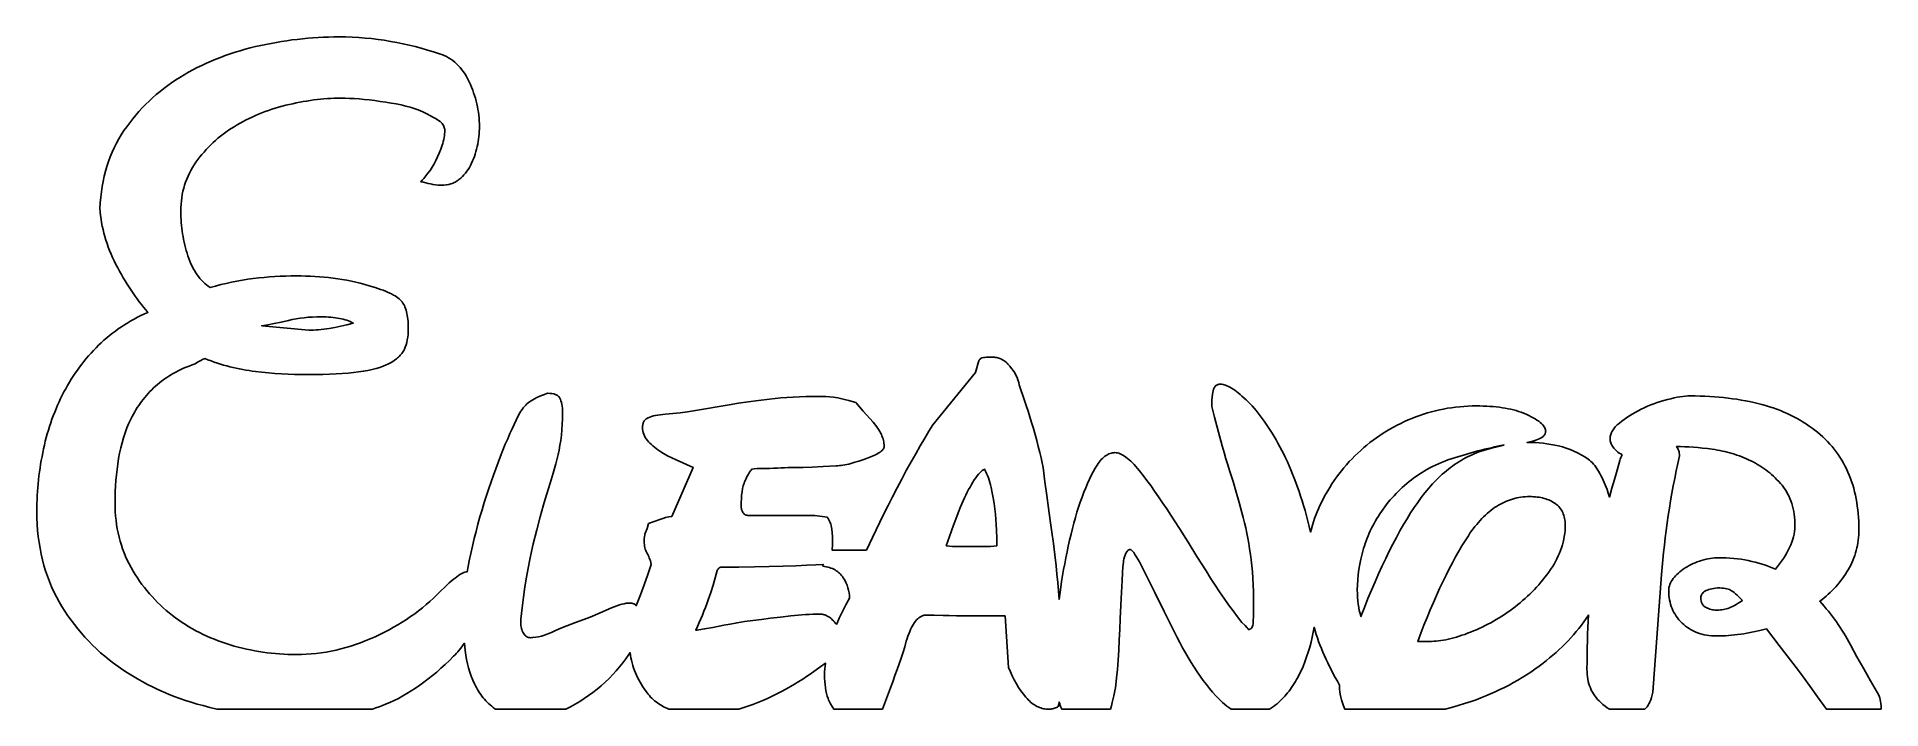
# Model space of a CAD drawing. Extents: x 1 to 276, y 12 to 112.
import ezdxf

# ---------------------------------------------------------------- set-up
doc = ezdxf.new("R2010")
doc.units = 0
doc.layers.add('CAMADA_1', color=18, linetype='CONTINUOUS')

msp = doc.modelspace()

# ---------------------------------------------------------------- linework, layer by layer
at = {"layer": 'CAMADA_1'}
for points in [[(27.96, 11.65), (26.93, 11.9), (25.9, 12.17), (25.01, 12.41), (24.13, 12.68), (23.27, 12.96), (22.42, 13.25), (21.58, 13.56), (20.76, 13.89), (19.95, 14.23), (19.15, 14.59), (18.36, 14.96), (17.59, 15.35), (16.83, 15.75), (16.09, 16.17), (15.35, 16.6), (14.63, 17.06), (13.92, 17.52), (13.23, 18), (12.55, 18.5), (11.89, 19.01), (11.24, 19.53), (10.61, 20.07), (10, 20.63), (9.41, 21.2), (8.83, 21.78), (8.27, 22.38), (7.73, 22.99), (7.2, 23.62), (6.7, 24.26), (6.2, 24.92), (5.73, 25.59), (5.27, 26.27), (4.83, 26.97), (4.41, 27.68), (4.01, 28.41), (3.63, 29.16), (3.28, 29.91), (2.96, 30.69), (2.66, 31.48), (2.39, 32.28), (2.14, 33.1), (1.92, 33.93), (1.73, 34.78), (1.56, 35.65), (1.42, 36.53), (1.3, 37.42), (1.21, 38.33), (1.15, 39.25), (1.11, 40.19), (1.09, 41.15), (1.1, 41.74), (1.11, 42.34), (1.13, 42.93), (1.16, 43.52), (1.19, 44.11), (1.23, 44.7), (1.28, 45.28), (1.34, 45.87), (1.41, 46.45), (1.48, 47.04), (1.56, 47.62), (1.65, 48.2), (1.75, 48.77), (1.86, 49.35), (1.97, 49.92), (2.09, 50.5), (2.22, 51.06), (2.35, 51.63), (2.5, 52.19), (2.65, 52.74), (2.81, 53.29), (2.98, 53.83), (3.16, 54.37), (3.35, 54.91), (3.54, 55.43), (3.75, 55.96), (3.96, 56.47), (4.18, 56.99), (4.41, 57.49), (4.64, 58), (4.89, 58.49), (5.14, 58.98), (5.4, 59.47), (5.67, 59.95), (5.95, 60.42), (6.23, 60.89), (6.53, 61.34), (6.83, 61.8), (7.14, 62.24), (7.46, 62.68), (7.79, 63.11), (8.12, 63.54), (8.47, 63.96), (8.82, 64.37), (9.18, 64.77), (9.55, 65.17), (9.93, 65.56), (10.31, 65.95), (10.71, 66.32), (11.11, 66.69), (11.52, 67.05), (11.94, 67.4), (12.37, 67.74), (12.81, 68.07), (13.25, 68.39), (13.71, 68.7), (14.17, 69), (14.65, 69.29), (15.13, 69.58), (15.62, 69.85), (16.12, 70.12), (16.63, 70.37), (17.15, 70.62), (17.67, 70.85), (17.34, 71.24), (17.02, 71.63), (16.7, 72.03), (16.38, 72.45), (16.07, 72.86), (15.76, 73.29), (15.45, 73.73), (15.15, 74.17), (14.86, 74.62), (14.56, 75.08), (14.28, 75.55), (13.99, 76.03), (13.71, 76.51), (13.44, 77), (13.17, 77.51), (12.9, 78.02), (12.64, 78.53), (12.4, 79.05), (12.17, 79.56), (11.95, 80.08), (11.75, 80.6), (11.57, 81.12), (11.4, 81.64), (11.24, 82.16), (11.1, 82.68), (10.97, 83.21), (10.86, 83.73), (10.76, 84.26), (10.68, 84.78), (10.61, 85.31), (10.55, 85.84), (10.51, 86.37), (10.56, 87.21), (10.62, 88.03), (10.72, 88.84), (10.83, 89.63), (10.97, 90.41), (11.14, 91.17), (11.33, 91.92), (11.54, 92.65), (11.77, 93.37), (12.03, 94.07), (12.32, 94.76), (12.62, 95.43), (12.96, 96.09), (13.31, 96.74), (13.69, 97.36), (14.09, 97.98), (14.51, 98.57), (14.95, 99.16), (15.4, 99.73), (15.86, 100.29), (16.33, 100.83), (16.82, 101.36), (17.32, 101.88), (17.84, 102.39), (18.37, 102.88), (18.91, 103.35), (19.47, 103.82), (20.04, 104.27), (20.62, 104.7), (21.21, 105.13), (21.82, 105.54), (22.45, 105.93), (23.08, 106.32), (23.73, 106.69), (24.38, 107.04), (25.04, 107.39), (25.71, 107.72), (26.39, 108.04), (27.09, 108.34), (27.79, 108.64), (28.49, 108.91), (29.21, 109.18), (29.94, 109.44), (30.68, 109.68), (31.42, 109.9), (32.18, 110.12), (32.95, 110.32), (33.72, 110.51), (34.5, 110.69), (35.28, 110.85), (36.06, 111), (36.84, 111.15), (37.62, 111.28), (38.4, 111.4), (39.17, 111.51), (39.95, 111.6), (40.73, 111.69), (41.51, 111.76), (42.29, 111.83), (43.07, 111.88), (43.85, 111.92), (44.63, 111.94), (45.41, 111.96), (46.19, 111.97), (47.18, 111.96), (48.16, 111.93), (49.13, 111.87), (50.1, 111.8), (51.06, 111.71), (52.01, 111.59), (52.95, 111.46), (53.88, 111.3), (54.81, 111.13), (55.73, 110.94), (56.65, 110.73), (57.56, 110.51), (58.47, 110.27), (59.38, 110.01), (60.28, 109.74), (61.17, 109.45), (61.53, 109.32), (61.88, 109.18), (62.22, 109.02), (62.55, 108.84), (62.86, 108.64), (63.17, 108.43), (63.46, 108.19), (63.74, 107.94), (64.02, 107.67), (64.28, 107.38), (64.53, 107.07), (64.77, 106.75), (65, 106.41), (65.21, 106.05), (65.42, 105.67), (65.62, 105.27), (65.8, 104.86), (65.97, 104.45), (66.14, 104.04), (66.28, 103.63), (66.42, 103.22), (66.55, 102.81), (66.66, 102.39), (66.76, 101.97), (66.85, 101.55), (66.93, 101.13), (66.99, 100.71), (67.05, 100.28), (67.09, 99.86), (67.12, 99.43), (67.14, 99), (67.14, 98.57), (67.14, 98.21), (67.12, 97.84), (67.1, 97.47), (67.06, 97.1), (67.01, 96.72), (66.96, 96.35), (66.89, 95.97), (66.81, 95.59), (66.72, 95.21), (66.62, 94.84), (66.52, 94.48), (66.4, 94.13), (66.27, 93.79), (66.13, 93.45), (65.98, 93.12), (65.82, 92.8), (65.64, 92.49), (65.46, 92.2), (65.26, 91.91), (65.05, 91.64), (64.83, 91.38), (64.6, 91.14), (64.35, 90.9), (64.09, 90.68), (63.96, 90.58), (63.82, 90.48), (63.68, 90.39), (63.53, 90.3), (63.38, 90.23), (63.22, 90.16), (63.06, 90.09), (62.9, 90.03), (62.73, 89.98), (62.56, 89.94), (62.2, 89.87), (61.83, 89.83), (61.44, 89.82), (60.99, 89.83), (60.58, 89.87), (60.2, 89.93), (60.02, 89.97), (59.85, 90.02), (59.51, 90.11), (59.15, 90.2), (58.78, 90.28), (58.39, 90.35), (58.6, 90.58), (58.85, 90.86), (59.13, 91.21), (59.45, 91.61), (59.77, 92.05), (60.08, 92.52), (60.37, 93.01), (60.64, 93.53), (60.9, 94.07), (61.14, 94.63), (61.36, 95.2), (61.57, 95.79), (61.67, 96.08), (61.75, 96.38), (61.81, 96.66), (61.87, 96.95), (61.91, 97.23), (61.94, 97.5), (61.96, 97.77), (61.97, 98.04), (61.96, 98.18), (61.94, 98.31), (61.9, 98.45), (61.84, 98.59), (61.76, 98.73), (61.67, 98.87), (61.56, 99.02), (61.44, 99.17), (61.36, 99.25), (61.27, 99.33), (61.02, 99.51), (60.71, 99.72), (60.31, 99.95), (59.84, 100.2), (59.3, 100.47), (58.68, 100.77), (57.99, 101.09), (57.41, 101.29), (56.79, 101.47), (56.14, 101.64), (55.45, 101.81), (54.73, 101.96), (53.97, 102.1), (53.18, 102.23), (52.35, 102.35), (51.52, 102.46), (50.72, 102.56), (49.94, 102.64), (49.19, 102.7), (48.46, 102.75), (47.77, 102.79), (47.1, 102.81), (46.45, 102.82), (45.95, 102.81), (45.45, 102.8), (44.95, 102.78), (44.45, 102.75), (43.94, 102.71), (43.43, 102.67), (42.92, 102.61), (42.41, 102.55), (41.89, 102.48), (41.38, 102.4), (40.86, 102.31), (40.34, 102.22), (39.81, 102.12), (39.29, 102), (38.76, 101.88), (38.23, 101.76), (37.7, 101.62), (37.18, 101.47), (36.67, 101.32), (36.16, 101.16), (35.65, 100.99), (35.16, 100.81), (34.67, 100.62), (34.18, 100.43), (33.71, 100.23), (33.24, 100.01), (32.77, 99.8), (32.31, 99.57), (31.86, 99.33), (31.41, 99.09), (30.97, 98.83), (30.54, 98.57), (30.11, 98.3), (29.69, 98.03), (29.29, 97.74), (28.89, 97.45), (28.5, 97.14), (28.12, 96.83), (27.75, 96.51), (27.39, 96.19), (27.04, 95.85), (26.69, 95.51), (26.36, 95.15), (26.04, 94.79), (25.72, 94.42), (25.42, 94.05), (25.12, 93.66), (24.83, 93.27), (24.56, 92.87), (24.31, 92.46), (24.07, 92.04), (23.85, 91.62), (23.65, 91.19), (23.46, 90.75), (23.29, 90.3), (23.14, 89.85), (23.01, 89.39), (22.9, 88.93), (22.8, 88.45), (22.72, 87.97), (22.66, 87.48), (22.62, 86.99), (22.59, 86.48), (22.58, 85.97), (22.58, 85.54), (22.6, 85.11), (22.62, 84.69), (22.65, 84.26), (22.68, 83.84), (22.73, 83.41), (22.78, 82.99), (22.85, 82.57), (22.92, 82.16), (22.99, 81.74), (23.08, 81.33), (23.18, 80.91), (23.28, 80.5), (23.39, 80.09), (23.51, 79.68), (23.64, 79.28), (23.78, 78.88), (23.92, 78.49), (24.08, 78.12), (24.25, 77.76), (24.42, 77.42), (24.6, 77.09), (24.8, 76.77), (25, 76.47), (25.21, 76.19), (25.43, 75.91), (25.66, 75.65), (25.9, 75.41), (26.15, 75.18), (26.41, 74.96), (26.68, 74.76), (26.96, 74.57), (27.75, 74.79), (28.55, 75), (29.35, 75.19), (30.16, 75.36), (30.96, 75.52), (31.77, 75.66), (32.58, 75.79), (33.39, 75.89), (34.2, 75.99), (35.01, 76.07), (35.82, 76.14), (36.62, 76.19), (37.42, 76.24), (38.23, 76.27), (39.02, 76.29), (39.82, 76.29), (40.52, 76.29), (41.21, 76.27), (41.9, 76.24), (42.59, 76.21), (43.28, 76.16), (43.96, 76.1), (44.64, 76.04), (45.33, 75.96), (46, 75.87), (46.68, 75.76), (47.35, 75.65), (48.03, 75.51), (48.7, 75.36), (49.37, 75.2), (50.03, 75.02), (50.7, 74.83), (51.58, 74.57), (52, 74.43), (52.39, 74.29), (52.76, 74.16), (53.11, 74.02), (53.44, 73.88), (53.75, 73.74), (54.03, 73.6), (54.3, 73.45), (54.55, 73.31), (54.77, 73.17), (54.98, 73.02), (55.16, 72.87), (55.33, 72.73), (55.47, 72.58), (55.6, 72.42), (55.72, 72.25), (55.83, 72.07), (55.94, 71.87), (56.03, 71.66), (56.12, 71.44), (56.2, 71.2), (56.27, 70.95), (56.33, 70.69), (56.38, 70.41), (56.43, 70.12), (56.47, 69.82), (56.49, 69.5), (56.52, 69.17), (56.53, 68.82), (56.53, 68.47), (56.52, 68.01), (56.49, 67.58), (56.45, 67.16), (56.38, 66.76), (56.3, 66.38), (56.2, 66.02), (56.08, 65.67), (55.94, 65.35), (55.86, 65.19), (55.77, 65.04), (55.67, 64.89), (55.57, 64.74), (55.46, 64.6), (55.34, 64.46), (55.21, 64.32), (55.07, 64.19), (54.93, 64.06), (54.77, 63.93), (54.44, 63.68), (54.08, 63.45), (53.68, 63.23), (53.47, 63.12), (53.25, 63.02), (52.77, 62.83), (52.26, 62.65), (51.71, 62.48), (51.12, 62.33), (50.49, 62.2), (49.81, 62.07), (49.11, 61.97), (48.35, 61.87), (47.54, 61.79), (46.67, 61.73), (45.76, 61.67), (44.78, 61.63), (43.76, 61.59), (42.68, 61.58), (41.55, 61.57), (40.55, 61.58), (39.56, 61.6), (38.58, 61.64), (37.6, 61.69), (36.62, 61.75), (35.65, 61.83), (34.68, 61.93), (33.72, 62.03), (33.24, 62.1), (32.76, 62.17), (32.28, 62.24), (31.81, 62.33), (31.33, 62.42), (30.85, 62.52), (30.38, 62.63), (29.91, 62.75), (29.44, 62.87), (28.96, 63), (28.49, 63.14), (28.03, 63.29), (27.56, 63.44), (27.09, 63.61), (26.63, 63.78), (26.16, 63.96), (25.82, 63.81), (25.46, 63.63), (25.09, 63.41), (24.7, 63.16), (24.26, 63.01), (23.83, 62.85), (23.4, 62.68), (22.99, 62.51), (22.59, 62.32), (22.19, 62.14), (21.81, 61.94), (21.44, 61.74), (21.07, 61.52), (20.72, 61.31), (20.37, 61.08), (20.04, 60.85), (19.71, 60.61), (19.4, 60.36), (19.1, 60.11), (18.8, 59.85), (18.51, 59.58), (18.24, 59.31), (17.96, 59.03), (17.7, 58.75), (17.45, 58.46), (17.2, 58.17), (16.96, 57.87), (16.73, 57.57), (16.5, 57.27), (16.29, 56.96), (16.08, 56.65), (15.88, 56.33), (15.69, 56), (15.5, 55.68), (15.32, 55.34), (15.15, 55), (14.83, 54.32), (14.54, 53.61), (14.27, 52.89), (14.03, 52.15), (13.81, 51.4), (13.61, 50.63), (13.44, 49.84), (13.3, 49.04), (13.17, 48.22), (13.06, 47.41), (12.97, 46.59), (12.9, 45.77), (12.84, 44.95), (12.8, 44.13), (12.77, 43.3), (12.77, 42.47), (12.77, 41.8), (12.8, 41.13), (12.85, 40.47), (12.91, 39.83), (13, 39.19), (13.1, 38.56), (13.22, 37.94), (13.36, 37.33), (13.52, 36.73), (13.7, 36.14), (13.89, 35.56), (14.11, 34.99), (14.34, 34.42), (14.59, 33.87), (14.86, 33.33), (15.15, 32.79), (15.46, 32.26), (15.77, 31.75), (16.1, 31.25), (16.43, 30.75), (16.78, 30.27), (17.14, 29.79), (17.51, 29.33), (17.89, 28.88), (18.28, 28.44), (18.68, 28), (19.09, 27.58), (19.52, 27.17), (19.95, 26.77), (20.4, 26.38), (20.85, 26), (21.32, 25.63), (21.8, 25.27), (22.28, 24.92), (22.77, 24.59), (23.28, 24.26), (23.79, 23.95), (24.3, 23.64), (24.83, 23.35), (25.36, 23.08), (25.91, 22.81), (26.46, 22.55), (27.02, 22.31), (27.59, 22.07), (28.16, 21.85), (28.75, 21.64), (29.34, 21.44), (29.94, 21.25), (30.55, 21.07), (31.15, 20.91), (31.76, 20.76), (32.37, 20.61), (32.99, 20.48), (33.6, 20.36), (34.21, 20.25), (34.83, 20.16), (35.45, 20.07), (36.07, 20), (36.69, 19.94), (37.31, 19.88), (37.94, 19.84), (38.56, 19.82), (39.19, 19.8), (39.82, 19.79), (40.57, 19.8), (41.31, 19.83), (42.05, 19.89), (42.79, 19.96), (43.53, 20.05), (44.27, 20.17), (45.01, 20.3), (45.74, 20.46), (46.47, 20.63), (47.2, 20.83), (47.93, 21.05), (48.66, 21.28), (49.39, 21.54), (50.11, 21.82), (50.84, 22.12), (51.56, 22.45), (52.27, 22.78), (52.97, 23.13), (53.66, 23.49), (54.33, 23.86), (54.99, 24.25), (55.63, 24.64), (56.26, 25.05), (56.88, 25.46), (57.48, 25.89), (58.07, 26.33), (58.65, 26.78), (59.21, 27.24), (59.75, 27.72), (60.28, 28.2), (60.8, 28.7), (61.31, 29.21), (62.01, 29.89), (62.65, 30.49), (62.95, 30.75), (63.23, 30.99), (63.5, 31.2), (63.76, 31.4), (64, 31.57), (64.23, 31.72), (64.44, 31.84), (64.64, 31.94), (64.82, 32.02), (64.99, 32.08), (65.15, 32.12), (65.29, 32.13), (65.3, 32.13), (65.45, 32.95), (65.62, 33.78), (65.85, 34.89), (66.1, 35.99), (66.37, 37.09), (66.64, 38.18), (66.93, 39.26), (67.23, 40.34), (67.54, 41.41), (67.87, 42.47), (68.2, 43.52), (68.54, 44.55), (68.88, 45.56), (69.23, 46.55), (69.58, 47.52), (69.93, 48.46), (70.29, 49.39), (70.66, 50.3), (71.01, 51.17), (71.36, 51.99), (71.69, 52.76), (72.01, 53.48), (72.32, 54.15), (72.62, 54.77), (72.9, 55.34), (73.18, 55.87), (73.34, 56.12), (73.51, 56.37), (73.69, 56.6), (73.87, 56.81), (74.06, 57.01), (74.24, 57.2), (74.44, 57.37), (74.63, 57.52), (74.85, 57.67), (75.1, 57.83), (75.38, 57.98), (75.69, 58.14), (76.04, 58.3), (76.42, 58.46), (76.84, 58.62), (77.29, 58.78), (77.63, 58.77), (77.95, 58.74), (78.23, 58.68), (78.36, 58.64), (78.48, 58.6), (78.59, 58.55), (78.7, 58.5), (78.79, 58.44), (78.88, 58.37), (78.96, 58.3), (79.03, 58.23), (79.09, 58.14), (79.14, 58.05), (79.24, 57.86), (79.32, 57.64), (79.39, 57.4), (79.44, 57.14), (79.49, 56.86), (79.52, 56.55), (79.53, 56.22), (79.54, 55.87), (79.53, 54.99), (79.5, 54.13), (79.45, 53.31), (79.38, 52.52), (79.28, 51.75), (79.17, 51.02), (79.03, 50.31), (78.88, 49.63), (78.53, 48.27), (78.13, 46.85), (77.7, 45.36), (77.22, 43.8), (76.97, 42.98), (76.72, 42.13), (76.46, 41.25), (76.21, 40.33), (75.69, 38.39), (75.16, 36.3), (74.9, 35.19), (74.65, 33.99), (74.41, 32.71), (74.17, 31.35), (73.94, 29.91), (73.72, 28.38), (73.51, 26.78), (73.31, 25.1), (73.31, 24.57), (73.31, 24.34), (73.33, 24.12), (73.36, 23.91), (73.41, 23.7), (73.46, 23.51), (73.53, 23.32), (73.61, 23.14), (73.71, 22.97), (73.81, 22.82), (73.92, 22.68), (74.04, 22.57), (74.17, 22.48), (74.31, 22.4), (74.45, 22.35), (74.6, 22.32), (74.77, 22.31), (74.95, 22.32), (75.14, 22.33), (75.54, 22.37), (75.96, 22.45), (76.41, 22.56), (76.88, 22.7), (77.37, 22.87), (77.88, 23.07), (78.41, 23.31), (78.97, 23.56), (79.56, 23.81), (80.18, 24.06), (80.82, 24.32), (81.49, 24.58), (82.18, 24.84), (83.65, 25.36), (85.18, 26.04), (86.84, 26.75), (87.26, 26.93), (87.66, 27.07), (88.04, 27.2), (88.39, 27.3), (88.73, 27.38), (89.05, 27.44), (89.35, 27.47), (89.62, 27.48), (89.77, 27.48), (89.91, 27.46), (90.04, 27.43), (90.17, 27.38), (90.28, 27.33), (90.38, 27.26), (90.48, 27.17), (90.56, 27.08), (90.61, 27.22), (91.17, 28.72), (91.73, 30.22), (92.27, 31.73), (92.8, 33.25), (92.66, 33.76), (92.59, 33.99), (92.5, 34.22), (92.42, 34.42), (92.33, 34.62), (92.24, 34.81), (92.14, 34.98), (92.05, 35.15), (91.97, 35.33), (91.9, 35.53), (91.84, 35.74), (91.8, 35.96), (91.77, 36.2), (91.75, 36.44), (91.74, 36.7), (91.75, 37.08), (91.79, 37.43), (91.82, 37.59), (91.85, 37.75), (91.89, 37.89), (91.94, 38.03), (92.16, 38.62), (92.4, 39.35), (93.22, 39.64), (94.06, 39.95), (94.5, 40.1), (94.94, 40.23), (95.39, 40.34), (95.85, 40.42), (99.04, 47.71), (96.52, 48.84), (95.87, 49.14), (95.24, 49.47), (94.64, 49.81), (94.06, 50.16), (93.79, 50.35), (93.52, 50.54), (93.27, 50.73), (93.03, 50.93), (92.81, 51.13), (92.6, 51.33), (92.39, 51.54), (92.21, 51.75), (92.03, 51.97), (91.89, 52.2), (91.76, 52.43), (91.66, 52.67), (91.58, 52.91), (91.52, 53.16), (91.49, 53.42), (91.48, 53.68), (91.49, 53.93), (91.51, 54.05), (91.53, 54.17), (91.56, 54.28), (91.6, 54.38), (91.64, 54.48), (91.69, 54.57), (91.75, 54.66), (91.81, 54.75), (91.88, 54.82), (91.96, 54.9), (92.05, 54.96), (92.14, 55.03), (92.23, 55.08), (92.34, 55.14), (92.57, 55.23), (92.82, 55.32), (93.11, 55.4), (93.42, 55.47), (93.75, 55.53), (94.12, 55.58), (94.51, 55.63), (94.92, 55.67), (95.46, 55.7), (96, 55.75), (96.54, 55.8), (97.1, 55.87), (98.22, 56.02), (99.37, 56.2), (104.41, 57.06), (105.8, 57.29), (107.28, 57.51), (108.82, 57.72), (110.44, 57.92), (111.28, 58.02), (112.15, 58.1), (113.04, 58.16), (113.96, 58.22), (114.9, 58.26), (115.86, 58.3), (116.85, 58.31), (117.87, 58.32), (118.35, 58.31), (118.86, 58.29), (119.41, 58.25), (119.99, 58.19), (120.3, 58.15), (120.65, 58.09), (121.02, 58.01), (121.42, 57.92), (121.85, 57.81), (122.3, 57.69), (122.79, 57.55), (123.31, 57.39), (124.42, 56.13), (125.89, 54.47), (126.09, 54.24), (126.28, 54.01), (126.46, 53.78), (126.62, 53.55), (126.77, 53.33), (126.9, 53.1), (127.03, 52.87), (127.14, 52.65), (127.23, 52.43), (127.32, 52.2), (127.39, 51.98), (127.45, 51.76), (127.49, 51.54), (127.52, 51.33), (127.54, 51.11), (127.55, 50.89), (127.54, 50.76), (127.5, 50.63), (127.44, 50.5), (127.35, 50.38), (127.24, 50.26), (127.1, 50.13), (126.94, 50.02), (126.75, 49.9), (126.34, 49.67), (125.89, 49.45), (125.41, 49.24), (124.9, 49.04), (124.36, 48.84), (123.79, 48.65), (123.19, 48.48), (122.58, 48.31), (122.27, 48.23), (121.97, 48.16), (121.68, 48.1), (121.4, 48.06), (121.13, 48.02), (120.87, 48), (120.63, 47.98), (120.39, 47.98), (118.43, 47.86), (116.81, 47.78), (115.45, 47.73), (114.84, 47.71), (114.29, 47.71), (113.76, 47.71), (113.23, 47.69), (112.7, 47.67), (112.17, 47.64), (111.62, 47.61), (111.04, 47.59), (110.43, 47.58), (109.78, 47.58), (109.16, 47.57), (108.62, 47.54), (108.16, 47.5), (107.79, 47.44), (107.69, 47.33), (107.58, 47.19), (107.46, 47.02), (107.34, 46.81), (107.21, 46.58), (107.08, 46.33), (106.79, 45.72), (106.72, 45.55), (106.65, 45.37), (106.53, 44.98), (106.43, 44.56), (106.35, 44.1), (106.28, 43.6), (106.24, 43.06), (106.21, 42.49), (106.2, 41.87), (106.2, 41.77), (106.21, 41.67), (106.24, 41.57), (106.26, 41.46), (106.35, 41.24), (106.46, 41.01), (106.54, 40.9), (106.62, 40.81), (106.72, 40.73), (106.83, 40.66), (106.95, 40.61), (107.08, 40.58), (107.23, 40.56), (107.39, 40.55), (117.21, 40.55), (119.06, 40.28), (119.19, 40.11), (119.3, 39.92), (119.4, 39.72), (119.49, 39.5), (119.57, 39.27), (119.63, 39.03), (119.69, 38.77), (119.73, 38.49), (119.78, 37.94), (119.83, 37.41), (119.85, 36.91), (119.86, 36.44), (119.85, 36.2), (119.84, 35.94), (119.81, 35.67), (119.77, 35.39), (120.52, 35.38), (124.9, 35.38), (125.79, 37.28), (126.89, 39.55), (127.49, 40.79), (128.13, 42.06), (128.79, 43.35), (129.47, 44.66), (130.17, 45.97), (130.86, 47.26), (131.56, 48.53), (132.26, 49.77), (132.94, 50.96), (133.6, 52.07), (134.23, 53.11), (134.84, 54.08), (141.21, 61.9), (141.61, 63.49), (141.67, 63.62), (141.74, 63.73), (141.82, 63.82), (141.89, 63.91), (141.96, 63.97), (142.04, 64.03), (142.12, 64.07), (142.2, 64.09), (142.38, 64.12), (142.59, 64.14), (142.81, 64.15), (143.07, 64.16), (143.86, 64.16), (144.03, 64.15), (144.19, 64.13), (144.35, 64.11), (144.51, 64.07), (144.67, 64.03), (144.83, 63.97), (144.98, 63.9), (145.14, 63.82), (145.29, 63.74), (145.44, 63.64), (145.59, 63.53), (145.74, 63.41), (145.89, 63.28), (146.03, 63.14), (146.17, 62.99), (146.32, 62.83), (146.58, 62.5), (146.82, 62.16), (147.04, 61.82), (147.23, 61.47), (147.39, 61.12), (147.52, 60.77), (147.63, 60.41), (147.71, 60.04), (148.5, 57.72), (148.77, 56.94), (149.03, 56.13), (149.3, 55.29), (149.56, 54.41), (149.83, 53.51), (150.08, 52.62), (150.32, 51.72), (150.56, 50.83), (150.78, 49.96), (150.97, 49.15), (151.14, 48.4), (151.29, 47.71), (151.55, 45.58), (151.82, 43.55), (152.08, 41.63), (152.35, 39.82), (152.6, 38.08), (152.83, 36.37), (153.03, 34.7), (153.21, 33.05), (153.34, 31.79), (153.45, 30.54), (153.55, 29.28), (153.65, 28.02), (153.91, 29.84), (154.04, 30.72), (154.19, 31.59), (154.34, 32.47), (154.5, 33.35), (154.67, 34.23), (154.85, 35.11), (155.04, 35.99), (155.23, 36.87), (155.44, 37.74), (155.65, 38.59), (155.87, 39.42), (156.1, 40.23), (156.33, 41.03), (156.58, 41.8), (156.83, 42.56), (157.09, 43.3), (157.36, 44.01), (157.63, 44.69), (157.9, 45.34), (158.18, 45.95), (158.47, 46.53), (158.76, 47.08), (159.05, 47.59), (159.34, 48.07), (159.49, 48.3), (159.65, 48.51), (159.8, 48.7), (159.96, 48.89), (160.12, 49.05), (160.28, 49.2), (160.44, 49.34), (160.6, 49.47), (160.77, 49.57), (160.94, 49.67), (161.11, 49.75), (161.28, 49.81), (161.46, 49.86), (161.64, 49.9), (161.82, 49.92), (162, 49.93), (162.18, 49.92), (162.37, 49.89), (162.57, 49.83), (162.77, 49.76), (162.98, 49.66), (163.19, 49.55), (163.41, 49.41), (163.64, 49.25), (163.87, 49.07), (164.11, 48.87), (164.35, 48.64), (164.6, 48.4), (164.85, 48.14), (165.11, 47.85), (165.37, 47.54), (165.64, 47.21), (166.2, 46.51), (166.76, 45.78), (167.33, 45), (167.92, 44.19), (168.51, 43.35), (169.11, 42.46), (169.73, 41.54), (170.35, 40.58), (171.62, 38.59), (172.92, 36.55), (174.24, 34.45), (175.59, 32.29), (176.27, 31.21), (176.95, 30.17), (177.62, 29.16), (178.29, 28.18), (178.96, 27.23), (179.63, 26.32), (180.3, 25.44), (180.96, 24.6), (181.42, 24.13), (181.73, 23.8), (181.82, 23.69), (181.88, 23.6), (181.91, 23.55), (181.9, 23.54), (181.89, 23.54), (182.05, 23.55), (182.12, 23.57), (182.19, 23.59), (182.25, 23.62), (182.3, 23.66), (182.36, 23.7), (182.4, 23.75), (182.45, 23.81), (182.49, 23.87), (182.55, 24.02), (182.59, 24.2), (182.62, 24.4), (182.65, 24.88), (182.67, 25.48), (182.68, 26.18), (182.69, 26.99), (182.68, 28.09), (182.66, 29.16), (182.62, 30.19), (182.57, 31.18), (182.51, 32.13), (182.43, 33.04), (182.33, 33.91), (182.22, 34.74), (182.1, 35.55), (181.97, 36.35), (181.83, 37.14), (181.68, 37.93), (181.51, 38.7), (181.34, 39.47), (181.16, 40.23), (180.96, 40.98), (180.55, 42.49), (180.1, 44.04), (179.62, 45.64), (179.11, 47.28), (178.84, 48.13), (178.57, 49.02), (178.29, 49.95), (178.01, 50.92), (177.44, 53), (176.85, 55.24), (176.45, 56.83), (176.45, 57.36), (176.47, 57.77), (176.5, 58.2), (176.57, 58.66), (176.65, 59.15), (176.71, 59.38), (176.75, 59.49), (176.8, 59.58), (176.85, 59.67), (176.9, 59.75), (176.97, 59.83), (177.03, 59.89), (177.11, 59.95), (177.19, 60), (177.27, 60.05), (177.36, 60.08), (177.46, 60.11), (177.56, 60.13), (177.67, 60.14), (177.78, 60.14), (177.95, 60.13), (178.13, 60.11), (178.32, 60.06), (178.51, 60), (178.72, 59.92), (178.93, 59.82), (179.16, 59.7), (179.39, 59.56), (179.63, 59.41), (179.88, 59.24), (180.14, 59.05), (180.4, 58.84), (180.68, 58.61), (180.96, 58.37), (181.56, 57.82), (181.87, 57.52), (182.17, 57.21), (182.47, 56.89), (182.78, 56.54), (183.08, 56.19), (183.38, 55.82), (183.68, 55.44), (183.98, 55.04), (184.28, 54.62), (184.57, 54.19), (184.87, 53.75), (185.17, 53.3), (185.46, 52.82), (185.75, 52.34), (186.04, 51.84), (186.33, 51.32), (186.62, 50.79), (186.9, 50.25), (187.18, 49.7), (187.46, 49.13), (187.73, 48.55), (187.99, 47.96), (188.25, 47.35), (188.51, 46.73), (188.76, 46.1), (189, 45.45), (189.24, 44.79), (189.48, 44.12), (189.71, 43.44), (189.94, 42.74), (190.16, 42.03), (190.38, 41.31), (190.6, 40.51), (190.81, 39.71), (191.01, 38.9), (191.18, 38.07), (191.32, 38.58), (191.46, 39.09), (191.62, 39.59), (191.79, 40.09), (191.98, 40.58), (192.17, 41.07), (192.38, 41.56), (192.6, 42.04), (192.87, 42.6), (193.15, 43.15), (193.44, 43.69), (193.75, 44.22), (194.06, 44.74), (194.39, 45.25), (194.72, 45.76), (195.07, 46.25), (195.43, 46.73), (195.8, 47.21), (196.18, 47.68), (196.57, 48.13), (196.97, 48.58), (197.38, 49.02), (197.8, 49.45), (198.24, 49.86), (198.68, 50.27), (199.13, 50.67), (199.59, 51.06), (200.06, 51.43), (200.54, 51.79), (201.02, 52.15), (201.51, 52.49), (202.02, 52.82), (202.53, 53.13), (203.04, 53.44), (203.57, 53.73), (204.1, 54.02), (204.65, 54.29), (205.2, 54.55), (205.76, 54.8), (206.33, 55.04), (206.9, 55.26), (207.48, 55.47), (208.06, 55.67), (208.64, 55.85), (209.23, 56.02), (209.82, 56.17), (210.42, 56.31), (211.02, 56.43), (211.62, 56.54), (212.23, 56.63), (212.84, 56.71), (213.45, 56.78), (214.07, 56.83), (214.69, 56.86), (215.31, 56.89), (215.94, 56.89), (216.47, 56.89), (216.98, 56.88), (217.48, 56.86), (217.97, 56.83), (218.45, 56.79), (218.92, 56.74), (219.38, 56.69), (219.82, 56.63), (220.25, 56.56), (220.68, 56.48), (221.09, 56.39), (221.49, 56.3), (221.87, 56.19), (222.25, 56.08), (222.62, 55.96), (222.97, 55.83), (223.37, 55.65), (223.75, 55.47), (224.1, 55.29), (224.42, 55.12), (224.72, 54.95), (224.99, 54.78), (225.24, 54.61), (225.46, 54.44), (225.65, 54.28), (225.82, 54.11), (225.96, 53.95), (226.08, 53.79), (226.17, 53.64), (226.23, 53.48), (226.27, 53.33), (226.29, 53.18), (226.28, 53.08), (226.27, 52.99), (226.25, 52.9), (226.22, 52.81), (226.19, 52.72), (226.15, 52.64), (226.1, 52.56), (226.04, 52.48), (225.97, 52.41), (225.9, 52.34), (225.73, 52.21), (225.52, 52.09), (225.29, 51.99), (224.81, 51.8), (224.35, 51.65), (223.91, 51.54), (223.5, 51.46), (223.63, 51.46), (224.2, 51.45), (224.76, 51.42), (225.33, 51.38), (225.9, 51.32), (226.48, 51.25), (227.05, 51.16), (227.63, 51.05), (228.21, 50.93), (228.79, 50.78), (229.36, 50.6), (229.92, 50.4), (230.48, 50.16), (231.03, 49.9), (231.58, 49.61), (232.12, 49.29), (232.65, 48.94), (232.85, 48.79), (233.05, 48.62), (233.24, 48.44), (233.43, 48.22), (233.62, 47.99), (233.81, 47.73), (233.99, 47.45), (234.18, 47.15), (234.36, 46.83), (234.53, 46.5), (234.7, 46.17), (234.86, 45.84), (235.01, 45.49), (235.16, 45.14), (235.3, 44.79), (235.44, 44.43), (235.63, 43.87), (235.81, 43.3), (236.16, 44.6), (236.54, 45.94), (236.94, 47.32), (237.36, 48.74), (237.42, 48.97), (237.5, 49.18), (237.59, 49.39), (237.69, 49.58), (237.48, 49.73), (237.27, 49.87), (237.08, 50.01), (236.91, 50.16), (236.75, 50.31), (236.6, 50.45), (236.47, 50.6), (236.35, 50.76), (236.24, 50.91), (236.15, 51.06), (236.07, 51.22), (236.01, 51.38), (235.96, 51.54), (235.93, 51.7), (235.91, 51.86), (235.9, 52.02), (235.91, 52.17), (235.92, 52.32), (235.95, 52.46), (235.99, 52.61), (236.04, 52.76), (236.1, 52.91), (236.17, 53.05), (236.25, 53.2), (236.34, 53.34), (236.44, 53.49), (236.56, 53.63), (236.68, 53.77), (236.82, 53.92), (236.97, 54.06), (237.12, 54.2), (237.29, 54.34), (237.65, 54.62), (238.02, 54.89), (238.4, 55.16), (238.8, 55.42), (239.21, 55.67), (239.64, 55.92), (240.08, 56.16), (240.54, 56.4), (241.01, 56.62), (241.48, 56.84), (241.96, 57.04), (242.45, 57.23), (242.94, 57.4), (243.44, 57.57), (243.94, 57.72), (244.45, 57.86), (244.96, 57.98), (245.44, 58.09), (245.89, 58.18), (246.33, 58.25), (246.74, 58.31), (247.13, 58.35), (247.49, 58.38), (247.84, 58.39), (248.59, 58.38), (249.32, 58.37), (250.05, 58.34), (250.77, 58.31), (251.47, 58.26), (252.17, 58.21), (252.85, 58.14), (253.53, 58.07), (254.19, 57.98), (254.84, 57.89), (255.48, 57.78), (256.11, 57.67), (256.73, 57.54), (257.34, 57.41), (257.94, 57.26), (258.53, 57.11), (259.11, 56.94), (259.67, 56.77), (260.23, 56.59), (260.77, 56.39), (261.31, 56.19), (261.83, 55.97), (262.34, 55.75), (262.84, 55.51), (263.33, 55.27), (263.81, 55.01), (264.28, 54.75), (264.74, 54.48), (265.19, 54.19), (265.63, 53.9), (266.05, 53.59), (266.47, 53.28), (266.87, 52.96), (267.27, 52.62), (267.64, 52.28), (268.01, 51.93), (268.36, 51.57), (268.7, 51.2), (269.03, 50.83), (269.34, 50.44), (269.64, 50.05), (269.93, 49.64), (270.21, 49.23), (270.47, 48.81), (270.72, 48.38), (270.96, 47.94), (271.18, 47.49), (271.39, 47.03), (271.59, 46.56), (271.78, 46.09), (271.95, 45.6), (272.11, 45.11), (272.26, 44.61), (272.39, 44.1), (272.52, 43.58), (272.62, 43.05), (272.72, 42.51), (272.8, 41.96), (272.87, 41.41), (272.93, 40.84), (272.98, 40.27), (273.01, 39.68), (273.03, 39.09), (273.04, 38.49), (273.03, 38.08), (273.01, 37.67), (272.98, 37.27), (272.94, 36.87), (272.88, 36.48), (272.81, 36.09), (272.73, 35.7), (272.64, 35.33), (272.53, 34.95), (272.41, 34.58), (272.28, 34.21), (272.14, 33.85), (271.98, 33.5), (271.82, 33.15), (271.64, 32.8), (271.44, 32.46), (271.24, 32.12), (271.03, 31.79), (270.81, 31.46), (270.58, 31.14), (270.35, 30.83), (270.1, 30.52), (269.85, 30.22), (269.59, 29.92), (269.32, 29.63), (269.04, 29.34), (268.75, 29.06), (268.46, 28.79), (268.16, 28.52), (267.85, 28.26), (267.53, 28), (267.2, 27.75), (267.53, 27.38), (267.85, 27.01), (268.17, 26.63), (268.48, 26.25), (268.79, 25.86), (269.09, 25.47), (269.38, 25.07), (269.67, 24.67), (269.95, 24.26), (270.23, 23.84), (270.5, 23.42), (270.77, 23), (271.03, 22.57), (271.28, 22.14), (271.78, 21.25), (272.75, 19.46), (273.75, 17.67), (274.77, 15.88), (275.82, 14.09), (275.94, 13.85), (276.05, 13.6), (276.14, 13.34), (276.22, 13.06), (276.28, 12.77), (276.32, 12.47), (276.34, 12.16), (276.35, 11.83), (276.35, 11.66), (268.18, 11.66), (266.87, 13.49), (266.01, 14.68), (265.11, 15.91), (264.16, 17.2), (263.15, 18.53), (261.15, 21.17), (259.24, 23.64), (258.26, 23.39), (257.29, 23.17), (256.33, 22.99), (255.86, 22.91), (255.4, 22.84), (254.93, 22.78), (254.48, 22.73), (254.02, 22.68), (253.57, 22.64), (253.13, 22.61), (252.69, 22.59), (252.25, 22.58), (251.81, 22.58), (251.42, 22.58), (251.04, 22.61), (250.66, 22.64), (250.3, 22.7), (249.94, 22.76), (249.6, 22.85), (249.26, 22.94), (248.93, 23.06), (248.61, 23.19), (248.3, 23.33), (248, 23.49), (247.71, 23.66), (247.43, 23.85), (247.16, 24.05), (246.9, 24.27), (246.64, 24.5), (246.4, 24.74), (246.18, 25), (245.97, 25.26), (245.77, 25.52), (245.59, 25.8), (245.43, 26.08), (245.28, 26.37), (245.15, 26.67), (245.03, 26.98), (244.93, 27.29), (244.85, 27.61), (244.78, 27.94), (244.72, 28.28), (244.68, 28.63), (244.66, 28.98), (244.65, 29.34), (244.66, 29.57), (244.69, 29.8), (244.75, 30.03), (244.82, 30.25), (244.91, 30.48), (245.03, 30.7), (245.16, 30.91), (245.32, 31.13), (245.49, 31.34), (245.68, 31.55), (245.88, 31.76), (246.1, 31.96), (246.33, 32.16), (246.57, 32.35), (246.83, 32.54), (247.11, 32.72), (247.39, 32.9), (247.68, 33.07), (247.98, 33.22), (248.28, 33.37), (248.59, 33.5), (248.91, 33.63), (249.23, 33.75), (249.56, 33.85), (249.89, 33.94), (250.22, 34.02), (250.54, 34.09), (250.85, 34.15), (251.17, 34.19), (251.48, 34.22), (251.78, 34.24), (252.08, 34.25), (252.66, 34.24), (253.23, 34.22), (253.79, 34.19), (254.35, 34.14), (254.9, 34.08), (255.45, 34.01), (255.99, 33.92), (256.52, 33.82), (257.05, 33.7), (257.57, 33.57), (258.09, 33.43), (258.6, 33.28), (259.1, 33.11), (259.59, 32.93), (260.08, 32.73), (260.57, 32.52), (260.89, 32.92), (261.2, 33.32), (261.49, 33.73), (261.76, 34.13), (262.02, 34.54), (262.26, 34.95), (262.48, 35.36), (262.69, 35.77), (262.88, 36.18), (263.04, 36.59), (263.18, 36.99), (263.29, 37.38), (263.37, 37.77), (263.44, 38.15), (263.47, 38.52), (263.49, 38.89), (263.48, 39.36), (263.46, 39.83), (263.42, 40.28), (263.37, 40.72), (263.3, 41.14), (263.22, 41.56), (263.12, 41.96), (263.01, 42.35), (262.88, 42.73), (262.73, 43.1), (262.58, 43.46), (262.4, 43.8), (262.22, 44.13), (262.01, 44.45), (261.8, 44.76), (261.56, 45.06), (261.32, 45.34), (261.07, 45.62), (260.81, 45.89), (260.55, 46.16), (260.28, 46.41), (260.01, 46.66), (259.73, 46.9), (259.44, 47.13), (259.15, 47.35), (258.85, 47.57), (258.54, 47.78), (258.23, 47.98), (257.91, 48.17), (257.59, 48.36), (257.26, 48.53), (256.92, 48.7), (256.58, 48.87), (256.24, 49.02), (255.89, 49.17), (255.54, 49.31), (255.19, 49.44), (254.84, 49.57), (254.48, 49.69), (254.12, 49.8), (253.76, 49.9), (253.39, 50), (253.03, 50.09), (252.66, 50.17), (252.28, 50.25), (251.91, 50.31), (251.53, 50.37), (251.15, 50.43), (250.42, 50.52), (249.7, 50.6), (249.01, 50.67), (248.33, 50.72), (247.67, 50.77), (247.04, 50.8), (246.42, 50.82), (245.82, 50.83), (245.92, 50.69), (246.01, 50.54), (246.08, 50.38), (246.14, 50.22), (246.19, 50.04), (246.22, 49.85), (246.24, 49.66), (246.24, 49.46), (246, 48.33), (245.77, 47.21), (245.55, 46.09), (245.33, 44.98), (245.13, 43.86), (244.94, 42.75), (244.76, 41.64), (244.59, 40.53), (244.43, 39.43), (244.28, 38.33), (244.14, 37.23), (244.01, 36.13), (243.89, 35.03), (243.78, 33.94), (243.68, 32.85), (243.59, 31.76), (242.27, 14.2), (242.19, 13.79), (242.1, 13.41), (241.98, 13.05), (241.84, 12.72), (241.69, 12.41), (241.6, 12.27), (241.51, 12.14), (241.42, 12.01), (241.32, 11.88), (241.21, 11.77), (241.1, 11.66), (235.81, 11.65), (235.48, 11.86), (235.15, 12.1), (234.83, 12.35), (234.51, 12.63), (234.26, 12.87), (234.03, 13.11), (233.81, 13.37), (233.61, 13.64), (233.42, 13.91), (233.25, 14.2), (233.1, 14.5), (232.97, 14.81), (232.85, 15.12), (232.74, 15.45), (232.65, 15.79), (232.58, 16.13), (232.52, 16.49), (232.48, 16.86), (232.46, 17.24), (232.45, 17.62), (232.46, 18.71), (232.47, 19.78), (232.49, 20.82), (232.51, 21.84), (232.55, 22.84), (232.59, 23.81), (232.64, 24.76), (232.7, 25.69), (232.35, 25.18), (231.99, 24.68), (231.62, 24.19), (231.24, 23.7), (230.85, 23.23), (230.45, 22.76), (230.04, 22.3), (229.62, 21.84), (229.19, 21.4), (228.74, 20.96), (228.29, 20.53), (227.83, 20.11), (227.36, 19.69), (226.88, 19.29), (226.39, 18.89), (225.89, 18.5), (225.29, 18.05), (224.68, 17.61), (224.06, 17.19), (223.43, 16.77), (222.79, 16.37), (222.14, 15.99), (221.48, 15.61), (220.82, 15.25), (220.14, 14.9), (219.45, 14.56), (218.76, 14.24), (218.05, 13.92), (217.34, 13.62), (216.62, 13.33), (215.89, 13.06), (215.15, 12.8), (214.18, 12.47), (213.21, 12.18), (212.25, 11.9), (211.29, 11.65), (196.29, 11.66), (196.11, 12.13), (195.95, 12.59), (195.82, 13.03), (195.71, 13.45), (195.63, 13.86), (195.57, 14.25), (195.53, 14.62), (195.52, 14.98), (195.52, 15.25), (195.2, 15.8), (194.89, 16.35), (194.59, 16.9), (194.3, 17.45), (194.02, 18), (193.76, 18.54), (193.5, 19.08), (193.26, 19.62), (193.03, 20.16), (192.81, 20.69), (192.6, 21.23), (192.4, 21.76), (192.21, 22.29), (192.03, 22.81), (191.87, 23.34), (191.71, 23.86), (191.59, 23.14), (191.44, 22.41), (191.26, 21.64), (191.07, 20.88), (190.85, 20.15), (190.61, 19.43), (190.35, 18.72), (190.07, 18.03), (189.77, 17.36), (189.45, 16.71), (189.28, 16.39), (189.11, 16.08), (188.93, 15.77), (188.75, 15.47), (188.56, 15.18), (188.37, 14.9), (188.18, 14.62), (187.98, 14.35), (187.77, 14.09), (187.56, 13.84), (187.34, 13.59), (187.13, 13.35), (186.9, 13.12), (186.67, 12.89), (186.44, 12.67), (186.2, 12.46), (185.93, 12.24), (185.64, 12.03), (185.36, 11.83), (185.07, 11.66), (179.32, 11.65), (179.01, 11.87), (178.69, 12.11), (178.37, 12.37), (178.04, 12.66), (177.55, 13.14), (177.06, 13.64), (176.58, 14.18), (176.1, 14.73), (175.64, 15.32), (175.17, 15.93), (174.72, 16.57), (174.26, 17.24), (173.82, 17.92), (173.38, 18.63), (172.95, 19.34), (172.52, 20.07), (172.1, 20.82), (171.69, 21.58), (171.28, 22.35), (170.88, 23.14), (169.36, 26.21), (167.97, 29.04), (167.32, 30.35), (166.72, 31.54), (166.16, 32.63), (165.64, 33.62), (165.4, 34.05), (165.18, 34.43), (164.98, 34.75), (164.8, 35.01), (164.63, 35.21), (164.49, 35.36), (164.42, 35.41), (164.36, 35.44), (164.3, 35.47), (164.25, 35.47), (164.19, 35.47), (164.12, 35.45), (164.06, 35.42), (163.99, 35.38), (163.93, 35.33), (163.87, 35.27), (163.81, 35.19), (163.75, 35.11), (163.64, 34.9), (163.53, 34.65), (163.42, 34.36), (163.32, 34.01), (163.29, 33.82), (163.26, 33.57), (163.19, 32.89), (163.12, 31.98), (163.06, 30.83), (162.93, 28.15), (162.79, 25.13), (162.72, 23.55), (162.64, 22), (162.56, 20.47), (162.46, 18.96), (162.36, 17.56), (162.25, 16.33), (162.13, 15.27), (162.06, 14.81), (162, 14.39), (161.83, 13.62), (161.6, 12.66), (161.46, 12.16), (161.31, 11.66), (154.05, 11.66), (153.94, 11.92), (153.84, 12.2), (153.75, 12.45), (153.67, 12.71), (153.61, 12.37), (153.54, 12.03), (153.41, 11.96), (153.27, 11.89), (153.14, 11.83), (152.99, 11.78), (152.85, 11.74), (152.71, 11.7), (152.56, 11.67), (152.42, 11.65), (151.74, 11.65), (151.54, 11.68), (151.33, 11.71), (151.13, 11.76), (150.93, 11.82), (150.74, 11.89), (150.54, 11.97), (150.35, 12.06), (150.16, 12.17), (149.97, 12.29), (149.78, 12.41), (149.6, 12.55), (149.41, 12.7), (149.23, 12.87), (149.05, 13.04), (148.88, 13.23), (148.7, 13.43), (148.33, 13.89), (147.97, 14.38), (147.62, 14.89), (147.29, 15.43), (146.98, 16), (146.68, 16.6), (146.39, 17.22), (146.12, 17.87), (145.59, 25.56), (141.34, 25.56), (139.74, 25.57), (138.37, 25.58), (137.25, 25.6), (136.37, 25.63), (135.03, 25.68), (134.05, 25.69), (133.75, 25.69), (133.52, 25.66), (133.43, 25.64), (133.35, 25.62), (133.29, 25.59), (133.25, 25.56), (133.07, 25.48), (132.9, 25.39), (132.72, 25.27), (132.56, 25.13), (132.39, 24.96), (132.23, 24.78), (132.08, 24.58), (131.93, 24.35), (131.78, 24.1), (131.64, 23.84), (131.5, 23.55), (131.36, 23.24), (131.23, 22.9), (131.1, 22.55), (130.98, 22.18), (130.86, 21.78), (130.62, 20.96), (130.37, 20.13), (130.09, 19.28), (129.8, 18.42), (129.5, 17.54), (129.17, 16.65), (128.83, 15.74), (128.48, 14.82), (127.28, 11.66), (120.04, 11.66), (119.77, 12.05), (119.55, 12.44), (119.45, 12.64), (119.35, 12.83), (119.27, 13.03), (119.19, 13.23), (119.07, 13.6), (118.96, 14), (118.87, 14.41), (118.8, 14.85), (118.74, 15.31), (118.7, 15.79), (118.67, 16.29), (118.66, 16.81), (118.67, 17.23), (118.69, 17.65), (118.73, 18.08), (118.78, 18.52), (117.96, 17.92), (117.07, 17.27), (116.53, 16.89), (115.97, 16.51), (115.4, 16.14), (114.8, 15.76), (114.19, 15.39), (113.55, 15.02), (112.9, 14.65), (112.23, 14.29), (111.55, 13.93), (110.85, 13.59), (110.15, 13.26), (109.43, 12.95), (108.7, 12.65), (107.97, 12.36), (107.22, 12.09), (106.46, 11.83), (105.88, 11.66), (95.4, 11.66), (95.14, 11.77), (94.89, 11.88), (94.64, 12.01), (94.4, 12.14), (94.17, 12.28), (93.94, 12.43), (93.72, 12.58), (93.5, 12.74), (93.29, 12.91), (93.09, 13.09), (92.9, 13.27), (92.7, 13.46), (92.52, 13.66), (92.34, 13.86), (92.17, 14.07), (92.01, 14.29), (91.77, 14.62), (91.54, 14.96), (91.33, 15.31), (91.13, 15.65), (90.94, 16), (90.76, 16.36), (90.59, 16.71), (90.43, 17.07), (90.29, 17.44), (90.16, 17.81), (90.04, 18.18), (89.93, 18.56), (89.84, 18.94), (89.75, 19.32), (89.68, 19.71), (89.62, 20.1), (89.42, 19.79), (88.99, 19.17), (88.54, 18.56), (88.07, 17.96), (87.57, 17.37), (87.04, 16.8), (86.49, 16.24), (85.91, 15.69), (85.31, 15.15), (84.7, 14.63), (84.07, 14.14), (83.43, 13.67), (82.78, 13.22), (82.11, 12.8), (81.44, 12.4), (80.75, 12.01), (80.05, 11.66), (69.53, 11.66), (69.46, 11.7), (69.22, 11.89), (68.98, 12.08), (68.75, 12.28), (68.52, 12.48), (68.31, 12.69), (68.1, 12.91), (67.9, 13.13), (67.7, 13.36), (67.52, 13.59), (67.34, 13.84), (67.16, 14.08), (67, 14.34), (66.84, 14.6), (66.69, 14.86), (66.55, 15.14), (66.41, 15.41), (66.16, 15.99), (65.93, 16.57), (65.72, 17.17), (65.53, 17.79), (65.37, 18.41), (65.23, 19.06), (65.11, 19.72), (65.02, 20.39), (64.95, 20.94), (64.9, 21.49), (64.72, 21.23), (64.53, 20.97), (64.34, 20.71), (64.14, 20.47), (63.94, 20.22), (63.73, 19.98), (63.52, 19.75), (63.3, 19.53), (62.67, 18.91), (62.04, 18.31), (61.4, 17.74), (60.77, 17.19), (60.14, 16.66), (59.51, 16.16), (58.87, 15.68), (58.24, 15.22), (57.61, 14.78), (56.97, 14.37), (56.33, 13.98), (55.7, 13.61), (55.06, 13.26), (54.43, 12.94), (53.79, 12.64), (53.15, 12.37), (52.68, 12.17), (52.19, 11.99), (51.7, 11.82), (51.2, 11.66)], [(41.68, 68.2), (42.03, 68.21), (42.39, 68.22), (42.76, 68.24), (43.14, 68.27), (43.92, 68.35), (44.73, 68.47), (45.57, 68.62), (46.45, 68.8), (47.36, 69.01), (48.31, 69.26), (48.09, 69.37), (47.86, 69.48), (47.62, 69.58), (47.36, 69.67), (47.1, 69.75), (46.83, 69.83), (46.55, 69.9), (46.25, 69.96), (45.95, 70.01), (45.64, 70.06), (45.31, 70.1), (44.98, 70.13), (44.63, 70.16), (44.28, 70.18), (43.53, 70.19), (42.88, 70.18), (42.23, 70.16), (41.6, 70.12), (40.98, 70.06), (40.37, 69.98), (39.78, 69.89), (39.2, 69.78), (38.63, 69.66), (37.53, 69.41), (36.51, 69.2), (35.54, 69.01), (34.65, 68.86)], [(217, 50.26), (217.72, 50.45), (218.39, 50.63), (219.04, 50.78), (219.65, 50.93), (219.78, 50.98), (219.89, 51.02), (219.98, 51.05), (220.05, 51.06), (219.59, 50.98), (219.12, 50.89), (218.66, 50.78), (218.2, 50.66), (217.67, 50.56), (217.15, 50.44), (216.64, 50.32), (216.14, 50.2), (215.65, 50.06), (215.16, 49.91), (214.69, 49.76), (214.22, 49.6), (213.69, 49.46), (213.18, 49.32), (212.67, 49.16), (212.17, 49), (211.69, 48.83), (211.21, 48.65), (210.74, 48.47), (210.29, 48.27), (209.84, 48.07), (209.4, 47.86), (208.98, 47.64), (208.56, 47.41), (208.15, 47.17), (207.75, 46.93), (207.37, 46.68), (206.99, 46.42), (206.62, 46.15), (206.26, 45.88), (205.9, 45.6), (205.56, 45.31), (205.22, 45.02), (204.89, 44.73), (204.57, 44.43), (204.25, 44.13), (203.95, 43.82), (203.65, 43.5), (203.36, 43.18), (203.07, 42.86), (202.8, 42.53), (202.53, 42.19), (202.27, 41.85), (202.02, 41.51), (201.77, 41.16), (201.53, 40.81), (201.31, 40.45), (201.09, 40.1), (200.88, 39.74), (200.67, 39.37), (200.48, 39.01), (200.29, 38.64), (200.11, 38.27), (199.94, 37.9), (199.78, 37.52), (199.63, 37.14), (199.48, 36.76), (199.35, 36.38), (199.22, 36), (199.1, 35.61), (198.88, 34.83), (198.69, 34.05), (198.53, 33.28), (198.4, 32.51), (198.3, 31.74), (198.23, 30.97), (198.18, 30.2), (198.17, 29.44), (198.18, 28.88), (198.2, 28.35), (198.24, 27.82), (198.3, 27.32), (198.38, 26.83), (198.47, 26.36), (198.58, 25.9), (198.7, 25.46), (199.23, 26.82), (199.76, 28.14), (200.29, 29.41), (200.82, 30.65), (201.35, 31.86), (201.88, 33.02), (202.41, 34.14), (202.94, 35.23), (203.47, 36.27), (204, 37.28), (204.54, 38.25), (205.07, 39.18), (205.6, 40.07), (206.13, 40.92), (206.66, 41.73), (207.19, 42.5), (207.72, 43.24), (208.27, 43.94), (208.83, 44.61), (209.11, 44.94), (209.39, 45.25), (209.68, 45.56), (209.97, 45.85), (210.26, 46.14), (210.56, 46.42), (210.86, 46.7), (211.16, 46.96), (211.46, 47.21), (211.76, 47.46), (212.07, 47.7), (212.38, 47.93), (212.7, 48.15), (213.01, 48.36), (213.33, 48.57), (213.65, 48.76), (213.97, 48.95), (214.3, 49.13), (214.63, 49.3), (214.96, 49.46), (215.29, 49.62), (215.63, 49.76), (215.97, 49.9), (216.31, 50.03), (216.66, 50.15)], [(136.83, 36.04), (137.3, 35.98), (137.76, 35.94), (138.23, 35.91), (138.69, 35.91), (142.4, 35.91), (142.92, 35.91), (143.43, 35.94), (143.92, 35.98), (144.39, 36.04), (144.38, 37.1), (144.33, 38.43), (144.28, 39.17), (144.23, 39.93), (144.15, 40.73), (144.06, 41.54), (143.95, 42.36), (143.83, 43.17), (143.69, 43.95), (143.53, 44.73), (143.44, 45.1), (143.34, 45.47), (143.23, 45.82), (143.12, 46.17), (142.99, 46.5), (142.85, 46.83), (142.7, 47.14), (142.54, 47.44), (142.37, 47.36), (142.19, 47.25), (142.01, 47.1), (141.82, 46.91), (141.63, 46.7), (141.43, 46.45), (141.22, 46.17), (141.01, 45.85), (140.8, 45.51), (140.58, 45.16), (140.37, 44.79), (140.16, 44.41), (139.96, 44.01), (139.75, 43.6), (139.55, 43.18), (139.35, 42.74), (138.96, 41.84), (138.59, 40.93), (138.23, 40.01), (137.89, 39.09), (137.3, 37.4)], [(223.9, 43.37), (223.57, 43.36), (223.24, 43.34), (222.92, 43.31), (222.6, 43.27), (222.28, 43.22), (221.96, 43.16), (221.65, 43.09), (221.34, 43), (221.03, 42.9), (220.73, 42.8), (220.42, 42.68), (220.13, 42.54), (219.83, 42.4), (219.54, 42.25), (219.25, 42.08), (218.96, 41.91), (218.67, 41.72), (218.39, 41.52), (218.11, 41.31), (217.84, 41.09), (217.56, 40.85), (217.29, 40.61), (217.03, 40.35), (216.76, 40.08), (216.5, 39.8), (216.24, 39.51), (215.99, 39.21), (215.73, 38.9), (215.48, 38.57), (215.23, 38.24), (214.99, 37.89), (214.75, 37.53), (214.27, 36.78), (213.79, 36.01), (213.31, 35.2), (212.83, 34.36), (212.36, 33.48), (211.88, 32.58), (211.41, 31.64), (210.93, 30.67), (210.46, 29.66), (209.99, 28.63), (209.52, 27.56), (209.05, 26.46), (208.59, 25.33), (208.12, 24.17), (207.65, 22.97), (207.19, 21.75), (208.91, 21.75), (209.25, 21.75), (209.59, 21.77), (209.94, 21.8), (210.29, 21.83), (210.65, 21.88), (211.02, 21.94), (211.4, 22.01), (211.78, 22.1), (212.17, 22.19), (212.56, 22.29), (212.97, 22.41), (213.38, 22.53), (213.79, 22.67), (214.21, 22.81), (214.64, 22.97), (215.08, 23.14), (215.52, 23.32), (215.95, 23.5), (216.38, 23.7), (216.81, 23.9), (217.24, 24.11), (217.66, 24.32), (218.08, 24.55), (218.49, 24.78), (218.91, 25.02), (219.32, 25.27), (219.72, 25.53), (220.13, 25.79), (220.53, 26.06), (220.93, 26.34), (221.32, 26.63), (221.71, 26.92), (222.1, 27.22), (222.48, 27.53), (222.85, 27.84), (223.21, 28.16), (223.57, 28.49), (223.92, 28.82), (224.26, 29.16), (224.6, 29.51), (224.92, 29.86), (225.24, 30.21), (225.56, 30.58), (225.86, 30.95), (226.16, 31.32), (226.45, 31.71), (226.74, 32.1), (227.02, 32.49), (227.28, 32.89), (227.53, 33.29), (227.76, 33.69), (227.97, 34.1), (228.17, 34.51), (228.35, 34.91), (228.51, 35.33), (228.66, 35.74), (228.78, 36.16), (228.9, 36.57), (228.99, 36.99), (229.07, 37.41), (229.13, 37.84), (229.17, 38.26), (229.2, 38.69), (229.2, 39.12), (229.2, 39.38), (229.18, 39.64), (229.15, 39.88), (229.11, 40.12), (229.06, 40.34), (229, 40.56), (228.92, 40.78), (228.84, 40.98), (228.74, 41.17), (228.63, 41.36), (228.51, 41.54), (228.38, 41.71), (228.24, 41.87), (228.09, 42.02), (227.92, 42.17), (227.74, 42.3), (227.56, 42.43), (227.37, 42.55), (227.17, 42.67), (226.96, 42.77), (226.74, 42.86), (226.52, 42.95), (226.29, 43.03), (226.05, 43.1), (225.81, 43.16), (225.56, 43.22), (225.3, 43.26), (225.03, 43.3), (224.76, 43.33), (224.48, 43.35), (224.19, 43.36)], [(120.43, 24.27), (120.63, 24.75), (120.85, 25.23), (121.07, 25.71), (121.31, 26.2), (121.82, 27.2), (122.38, 28.21), (122.36, 28.61), (122.32, 29), (122.25, 29.39), (122.14, 29.77), (122.01, 30.15), (121.85, 30.53), (121.67, 30.9), (121.45, 31.26), (121.33, 31.44), (121.2, 31.61), (121.06, 31.77), (120.91, 31.92), (120.75, 32.06), (120.58, 32.19), (120.41, 32.31), (120.22, 32.42), (120.03, 32.53), (119.82, 32.62), (119.61, 32.71), (119.38, 32.78), (119.15, 32.85), (118.91, 32.9), (118.66, 32.95), (118.4, 32.99), (118.43, 33.26), (118.4, 33.25), (117.33, 33.19), (116, 33.12), (114.38, 33.05), (112.5, 32.99), (110.41, 32.93), (108.2, 32.89), (105.87, 32.86), (103.41, 32.86), (103.28, 32.85), (103.16, 32.82), (103.05, 32.78), (102.95, 32.72), (102.85, 32.65), (102.77, 32.56), (102.69, 32.45), (102.62, 32.33), (102.34, 31.26), (102.02, 30.17), (101.67, 29.07), (101.29, 27.95), (101.09, 27.38), (100.88, 26.82), (100.66, 26.26), (100.43, 25.69), (100.19, 25.13), (99.95, 24.57), (99.7, 24), (99.43, 23.44), (99.62, 23.45), (99.89, 23.48), (100.74, 23.62), (101.98, 23.85), (103.61, 24.17), (104.57, 24.35), (105.61, 24.53), (106.73, 24.71), (107.94, 24.88), (109.23, 25.05), (110.61, 25.23), (112.08, 25.39), (113.62, 25.56), (114.16, 25.62), (114.7, 25.68), (115.25, 25.72), (115.81, 25.76), (116.37, 25.79), (116.92, 25.81), (117.47, 25.82), (118, 25.83), (118.15, 25.82), (118.3, 25.81), (118.44, 25.78), (118.59, 25.74), (118.73, 25.7), (118.88, 25.64), (119.02, 25.57), (119.16, 25.49), (119.3, 25.41), (119.44, 25.31), (119.58, 25.2), (119.72, 25.08), (119.85, 24.95), (119.99, 24.81), (120.12, 24.66), (120.26, 24.5)], [(251.68, 26.42), (251.91, 26.43), (252.14, 26.44), (252.37, 26.46), (252.59, 26.49), (252.82, 26.53), (253.04, 26.57), (253.26, 26.63), (253.47, 26.69), (253.7, 26.76), (253.93, 26.86), (254.18, 26.98), (254.45, 27.12), (254.73, 27.28), (255.03, 27.46), (255.34, 27.66), (255.66, 27.88), (255.1, 28.42), (254.85, 28.66), (254.62, 28.86), (254.4, 29.04), (254.21, 29.19), (254.03, 29.31), (253.87, 29.41), (253.71, 29.48), (253.53, 29.55), (253.32, 29.61), (253.09, 29.66), (252.84, 29.69), (252.57, 29.72), (252.27, 29.73), (251.95, 29.74), (251.64, 29.7), (251.36, 29.66), (251.09, 29.61), (250.85, 29.55), (250.62, 29.48), (250.41, 29.41), (250.23, 29.33), (250.06, 29.24), (249.91, 29.15), (249.78, 29.04), (249.67, 28.93), (249.59, 28.82), (249.52, 28.69), (249.47, 28.56), (249.44, 28.43), (249.43, 28.28), (249.44, 28.02), (249.48, 27.79), (249.54, 27.58), (249.58, 27.48), (249.63, 27.38), (249.68, 27.3), (249.74, 27.21), (249.8, 27.13), (249.88, 27.06), (249.95, 26.99), (250.04, 26.93), (250.13, 26.87), (250.22, 26.82), (250.42, 26.73), (250.61, 26.65), (250.8, 26.58), (250.99, 26.52), (251.17, 26.48), (251.34, 26.45), (251.51, 26.43)]]:
    msp.add_lwpolyline(points, close=True, dxfattribs=at)

doc.saveas('drawing.dxf')
